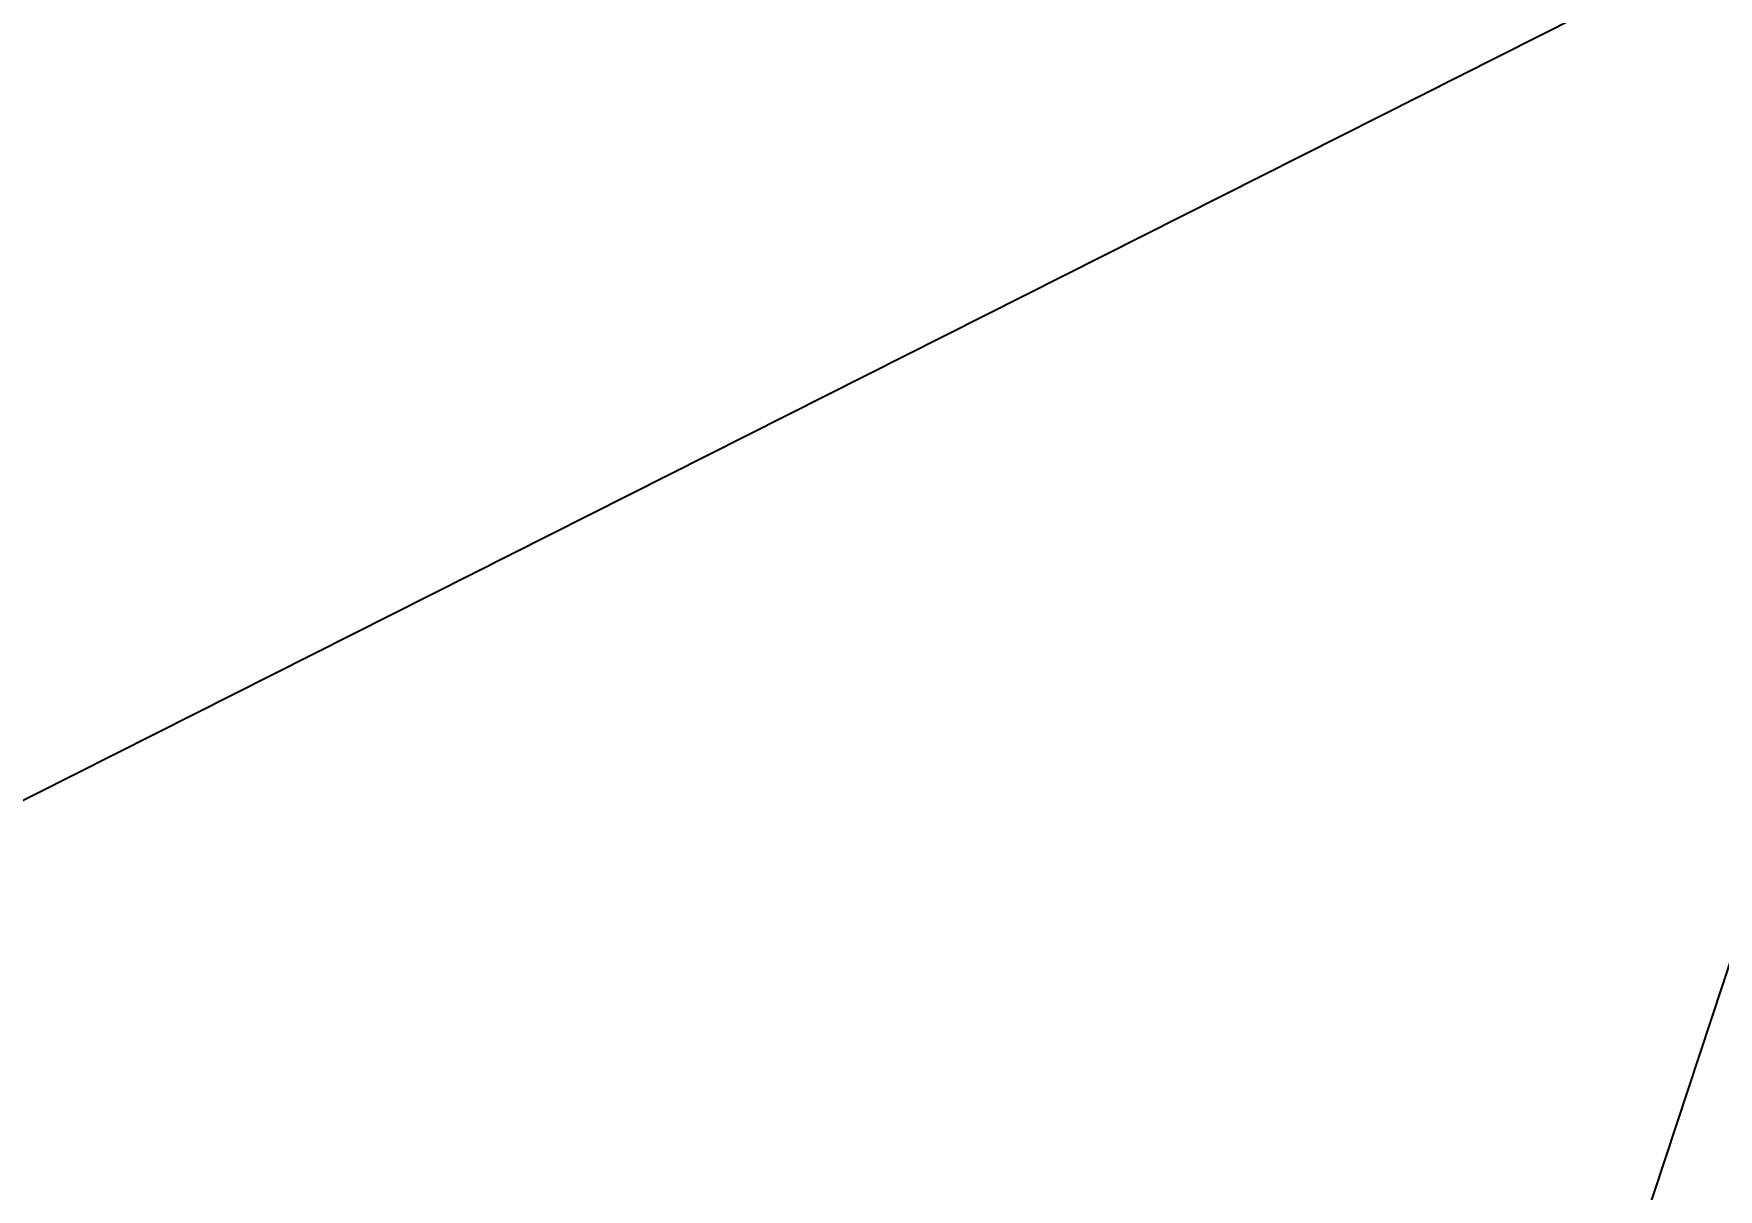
# Model space of a CAD drawing. Header units: metres. Extents: x 2682525 to 2683550, y 1250555 to 1251328.
# Drawn here: x 2683123.48 to 2683131.04, y 1250892.77 to 1250897.96 of the extents above; entities that cross this region are included whole.
import ezdxf

# ---------------------------------------------------------------- set-up
doc = ezdxf.new("R2010")
doc.units = ezdxf.units.M
doc.header["$PDMODE"] = 2
doc.header["$PDSIZE"] = -2
doc.linetypes.add('IMPORT-_25_VW-01 Strichlinie kurz _2_', pattern=[21.165312, 10.580624, -10.584688])
doc.linetypes.add('Verdeckt 0_75', pattern=[1.5, 0.75, -0.75])
for name, color, linetype, lineweight, true_color in [('2458 A U1_dwg-1', 9, 'Continuous', 18, 0x808080), ('_25_000 Linien-Strichlinie kurz 0_10', 9, 'IMPORT-_25_VW-01 Strichlinie kurz _2_', 18, 0x808080), ('_25_200 Materialien-Beton', 9, 'Continuous', 18, 0x808080), ('_25_200 Materialien-Fertigbeton', 9, 'Continuous', 18, 0x808080), ('_25_300 Bauteile 3D-Raum-NGF Nettogeschossfläche', 9, 'Continuous', 18, 0x808080), ('_25_300 Bauteile 3D-Stuetze', 9, 'Continuous', 18, 0x808080), ('_25_300 Bauteile 3D-Wand Innen', 9, 'Continuous', 18, 0x808080), ('_25_600 Situation-Baulinie', 9, 'Continuous', 18, 0x808080), ('_25_700 Aemter-Feuerpolizei-Fluchtweg', 9, 'IMPORT-_25_VW-01 Strichlinie kurz _2_', 18, 0x808080), ('_25_Keine', 9, 'Continuous', 18, 0x808080), ('A-DETL-____-MBND-1', 7, 'Continuous', 18, 0xbf6000), ('Bemassung', 9, 'Continuous', 18, 0x808080)]:
    doc.layers.add(name, color=color, linetype=linetype, lineweight=lineweight, true_color=true_color)
for name, color, linetype, lineweight in [('A-____-____-DIMS', 7, 'Continuous', 9), ('A-DETL-____-MBND', 7, 'Verdeckt 0_75', 18), ('A-DETL-____-MBND-2', 7, 'Verdeckt 0_75', 25), ('Bemassung-1', 7, 'Continuous', 18), ('G-____-____-TEXT', 7, 'Continuous', 9), ('P-PIPE-____-IDEN', 7, 'Continuous', 9)]:
    doc.layers.add(name, color=color, linetype=linetype, lineweight=lineweight)
doc.styles.add('Arial_29', font='arial.ttf', dxfattribs={"width": 0.9, "height": 124.9999999999999})
doc.styles.add('Arial_3', font='arial.ttf', dxfattribs={"height": 125})
doc.styles.add('Arial_31', font='arial.ttf', dxfattribs={"width": 0.9, "height": 200})
doc.styles.add('ISOCP_2', font='isocp___.ttf', dxfattribs={"height": 125.8608217592593})
doc.dimstyles.new('2_0_mm_-_Arial', dxfattribs={"dimscale": 304.8, "dimtxt": 204.051879991394, "dimasz": 0.2460629921259842, "dimexe": 0.3280839895013123, "dimexo": 0.3280840109072179, "dimgap": 0.08202099737532807, "dimtad": 1, "dimdec": 1, "dimlfac": 0.001, "dimrnd": 0.09999999999999999, "dimzin": 0, "dimdsep": 46, "dimtxsty": 'Arial_31', "dimblk1": 'OBLIQUE', "dimblk2": 'OBLIQUE', "dimsah": 1, "dimcen": 0.09, "dimdle": 0.3280839895013123, "dimazin": 0, "dimtfac": 1, "dimtdec": 4, "dimtix": 1, "dimtmove": 0, "dimatfit": 3, "dimfxl": 1, "dimtvp": 1, "dimtfill": 1, "dimtolj": 1, "dimtzin": 0, "dimarcsym": 2})
doc.dimstyles.new('2_0_mm_-_Arial_1', dxfattribs={"dimscale": 304.8, "dimtxt": 204.051879991394, "dimasz": 0.2460629921259842, "dimexe": 0.3280839895013123, "dimexo": 0.3280840109072179, "dimgap": 0.08202099737532807, "dimtad": 1, "dimdec": 1, "dimlfac": 0.001, "dimrnd": 0.09999999999999999, "dimzin": 0, "dimdsep": 46, "dimtxsty": 'Arial_31', "dimblk1": 'OBLIQUE', "dimblk2": 'OBLIQUE', "dimsah": 1, "dimcen": 0.09, "dimdle": 0.3280839895013123, "dimazin": 0, "dimtfac": 1, "dimtdec": 4, "dimtix": 1, "dimtmove": 2, "dimatfit": 3, "dimfxl": 1, "dimtvp": 1, "dimtfill": 1, "dimtolj": 1, "dimtzin": 0, "dimarcsym": 2})
pattern_1 = [(270, (-34039.015, -24222.675), (50, 3.061616997868383e-15), []), (0, (-34039.015, -24222.675), (0, -50), [])]

# ---------------------------------------------------------------- blocks, each defined once
blk = doc.blocks.new('2458 A U1_dwg_VW_SLASH-9045169-U01 Bodenplatte')
at = {"layer": 'Bemassung'}
for p, q in [((-36814.51361505466, -22641.89040898458), (-36926.76681656803, -22754.14361049794)), ((-36770.64021581137, -22698.01700974126), (-36982.88142674884, -22698.01700974126))]:
    blk.add_line(p, q, dxfattribs=at)
blk = doc.blocks.new('2458 A U1_dwg_VW_SLASH-9045171-U01 Bodenplatte')
at = {"layer": 'Bemassung'}
for p, q in [((-34207.88836646005, -22641.89040899321), (-34320.14156797342, -22754.14361050657)), ((-34164.01496721675, -22698.01700974989), (-34376.25617815423, -22698.01700974989))]:
    blk.add_line(p, q, dxfattribs=at)
blk = doc.blocks.new('2458 A U1_dwg_VW_SLASH-9045172-U01 Bodenplatte')
at = {"layer": 'Bemassung'}
for p, q in [((-36926.76681656803, -22754.14361050657), (-36814.51361505466, -22641.89040899321)), ((-36970.64021581133, -22698.01700974989), (-36758.39900487385, -22698.01700974989))]:
    blk.add_line(p, q, dxfattribs=at)
blk = doc.blocks.new('2458 A U1_dwg_VW_SLASH-9045173-U01 Bodenplatte')
at = {"layer": 'Bemassung'}
for p, q in [((-34205.14156797344, -22754.1436105152), (-34092.88836646007, -22641.89040900184)), ((-34249.01496721674, -22698.01700975852), (-34036.77375627925, -22698.01700975852))]:
    blk.add_line(p, q, dxfattribs=at)
blk = doc.blocks.new('2458 A U1_dwg_VW_SLASH-9045174-U01 Bodenplatte')
at = {"layer": 'Bemassung'}
for p, q in [((-34207.88836646005, -22641.89040900184), (-34320.14156797342, -22754.1436105152)), ((-34164.01496721675, -22698.01700975852), (-34376.25617815423, -22698.01700975852))]:
    blk.add_line(p, q, dxfattribs=at)
blk = doc.blocks.new('2458 A U1_dwg_VW_SLASH-9045175-U01 Bodenplatte')
at = {"layer": 'Bemassung'}
for p, q in [((-33985.14156797343, -22754.14361048706), (-33872.88836646007, -22641.8904089737)), ((-34029.01496721673, -22698.01700973038), (-33816.77375627925, -22698.01700973038))]:
    blk.add_line(p, q, dxfattribs=at)
blk = doc.blocks.new('2458 A U1_dwg_VW_SLASH-9045176-U01 Bodenplatte')
at = {"layer": 'Bemassung'}
for p, q in [((-34092.88836646007, -22641.8904089737), (-34205.14156797344, -22754.14361048706)), ((-34049.01496721678, -22698.01700973038), (-34261.25617815425, -22698.01700973038))]:
    blk.add_line(p, q, dxfattribs=at)
blk = doc.blocks.new('2458 A U1_dwg_VW_SLASH-9045177-U01 Bodenplatte')
at = {"layer": 'Bemassung'}
for p, q in [((-33870.14156797341, -22754.14361048705), (-33757.88836646004, -22641.89040897369)), ((-33914.0149672167, -22698.01700973037), (-33701.77375627922, -22698.01700973037))]:
    blk.add_line(p, q, dxfattribs=at)
blk = doc.blocks.new('2458 A U1_dwg_VW_SLASH-9045178-U01 Bodenplatte')
at = {"layer": 'Bemassung'}
for p, q in [((-33872.88836646007, -22641.89040897369), (-33985.14156797343, -22754.14361048705)), ((-33829.01496721677, -22698.01700973037), (-34041.25617815425, -22698.01700973037))]:
    blk.add_line(p, q, dxfattribs=at)
blk = doc.blocks.new('2458 A U1_dwg_VW_SLASH-9045179-U01 Bodenplatte')
at = {"layer": 'Bemassung'}
for p, q in [((-31257.88836646005, -22641.89040897406), (-31370.14156797341, -22754.14361048742)), ((-31214.01496721675, -22698.01700973074), (-31426.25617815423, -22698.01700973074))]:
    blk.add_line(p, q, dxfattribs=at)
blk = doc.blocks.new('2458 A U1_dwg_VW_SLASH-9045180-U01 Bodenplatte')
at = {"layer": 'Bemassung'}
for p, q in [((-33870.14156797341, -22754.14361048742), (-33757.88836646004, -22641.89040897406)), ((-33914.0149672167, -22698.01700973074), (-33701.77375627922, -22698.01700973074))]:
    blk.add_line(p, q, dxfattribs=at)
blk = doc.blocks.new('2458 A U1_dwg_VW_SLASH-9045182-U01 Bodenplatte')
at = {"layer": 'Bemassung'}
for p, q in [((-31370.14156797341, -22754.1436104957), (-31257.88836646005, -22641.89040898233)), ((-31414.01496721671, -22698.01700973902), (-31201.77375627922, -22698.01700973902))]:
    blk.add_line(p, q, dxfattribs=at)
blk = doc.blocks.new('2458 A U1_dwg_VW_SLASH-9045397-U01 Bodenplatte')
at = {"layer": 'Bemassung'}
for p, q in [((-34092.88836646003, -22141.89040898901), (-34205.1415679734, -22254.14361050237)), ((-34049.01496721673, -22198.01700974569), (-34261.25617815421, -22198.01700974569))]:
    blk.add_line(p, q, dxfattribs=at)
blk = doc.blocks.new('2458 A U1_dwg_VW_SLASH-9045399-U01 Bodenplatte')
at = {"layer": 'Bemassung'}
for p, q in [((-33985.1415679734, -22254.14361048764), (-33872.88836646003, -22141.89040897428)), ((-34029.0149672167, -22198.01700973097), (-33816.77375627922, -22198.01700973097))]:
    blk.add_line(p, q, dxfattribs=at)
blk = doc.blocks.new('2458 A U1_dwg_VW_SLASH-9045400-U01 Bodenplatte')
at = {"layer": 'Bemassung'}
for p, q in [((-34092.88836646003, -22141.89040897428), (-34205.1415679734, -22254.14361048764)), ((-34049.01496721673, -22198.01700973097), (-34261.25617815421, -22198.01700973097))]:
    blk.add_line(p, q, dxfattribs=at)
blk = doc.blocks.new('2458 A U1_dwg_VW_SLASH-9045402-U01 Bodenplatte')
at = {"layer": 'Bemassung'}
for p, q in [((-33985.1415679734, -22254.14361048764), (-33872.88836646003, -22141.89040897428)), ((-34029.0149672167, -22198.01700973097), (-33816.77375627922, -22198.01700973097))]:
    blk.add_line(p, q, dxfattribs=at)
blk = doc.blocks.new('2458 A U1_dwg_VW_SLASH-9045413-U01 Bodenplatte')
at = {"layer": 'Bemassung'}
for p, q in [((-33378.05831243927, -24107.67519800763), (-33378.05831243927, -23895.43398707014)), ((-33321.93171168258, -24063.80179876433), (-33434.18491319595, -23951.54859725097))]:
    blk.add_line(p, q, dxfattribs=at)
blk = doc.blocks.new('2458 A U1_dwg_VW_SLASH-9045415-U01 Bodenplatte')
at = {"layer": 'Bemassung'}
for p, q in [((-33378.05831243927, -24537.67519800752), (-33378.05831243927, -24325.43398707005)), ((-33321.93171168258, -24493.80179876423), (-33434.18491319595, -24381.54859725086))]:
    blk.add_line(p, q, dxfattribs=at)
blk = doc.blocks.new('2458 A U1_dwg_VW_SLASH-9045416-U01 Bodenplatte')
at = {"layer": 'Bemassung'}
for p, q in [((-33434.18491319595, -23951.54859725097), (-33321.93171168258, -24063.80179876433)), ((-33378.05831243927, -23907.67519800766), (-33378.05831243927, -24119.91640894515))]:
    blk.add_line(p, q, dxfattribs=at)
blk = doc.blocks.new('2458 A U1_dwg_VW_SLASH-9045417-U01 Bodenplatte')
at = {"layer": 'Bemassung'}
for p, q in [((-33378.05831243927, -25207.67519800751), (-33378.05831243927, -24995.43398707003)), ((-33321.93171168258, -25163.80179876421), (-33434.18491319595, -25051.54859725085))]:
    blk.add_line(p, q, dxfattribs=at)
blk = doc.blocks.new('2458 A U1_dwg_VW_SLASH-9045418-U01 Bodenplatte')
at = {"layer": 'Bemassung'}
for p, q in [((-33378.05831243927, -24337.67519800756), (-33378.05831243927, -24549.91640894505)), ((-33434.18491319595, -24381.54859725086), (-33321.93171168258, -24493.80179876423))]:
    blk.add_line(p, q, dxfattribs=at)
blk = doc.blocks.new('2458 A U1_dwg_VW_SLASH-9045420-U01 Bodenplatte')
at = {"layer": 'Bemassung'}
for p, q in [((-33378.05831243927, -25007.67519800755), (-33378.05831243927, -25219.91640894503)), ((-33434.18491319595, -25051.54859725085), (-33321.93171168258, -25163.80179876421))]:
    blk.add_line(p, q, dxfattribs=at)
blk = doc.blocks.new('2458 A U1_dwg_VW_SLASH-9045455-U01 Bodenplatte')
at = {"layer": 'Bemassung'}
for p, q in [((-33939.01496721677, -21698.01700976889), (-34151.25617815425, -21698.01700976889)), ((-33982.88836646007, -21641.89040901222), (-34095.14156797343, -21754.14361052558))]:
    blk.add_line(p, q, dxfattribs=at)
blk = doc.blocks.new('2458 A U1_dwg_VW_SLASH-9045458-U01 Bodenplatte')
at = {"layer": 'Bemassung'}
for p, q in [((-34139.01496721672, -21698.01700973098), (-33926.77375627925, -21698.01700973098)), ((-34095.14156797343, -21754.14361048766), (-33982.88836646007, -21641.8904089743))]:
    blk.add_line(p, q, dxfattribs=at)
blk = doc.blocks.new('2458 A U1_dwg-9041719-U01 Bodenplatte')
at = {"layer": '_25_200 Materialien-Beton'}
h = blk.add_hatch(dxfattribs=at)
h.set_pattern_fill('FP_1', color=256, style=0, pattern_type=2)
h.set_pattern_definition([(18.233, (0, 0), (18.77292067800844, -56.98752011815572), []), (288.233, (0, 0), (63.31313485127099, 20.85671487326738), [])])
h.paths.add_polyline_path([(-28728.35925963511, -19947.67519884991), (-28728.00000003564, -19947.31593937318), (-28728.35925963511, -19697.67519897264), (-39998.30878082777, -19697.67519884991), (-39998.30878082777, -19947.67519884991), (-29973.52900646859, -19947.67519884991)])
h.paths.add_polyline_path([(-41548.99588439449, -19947.67519884991), (-40123.30878082779, -19947.67519884991), (-40123.30878082779, -19697.67519884991), (-48351.41820665873, -19697.67519884991), (-48351.41820665873, -19947.67519878158), (-41710.48643147866, -19947.67519884991)])
at = {"layer": '_25_200 Materialien-Fertigbeton'}
h = blk.add_hatch(dxfattribs=at)
h.set_pattern_fill('FP_25', color=256, style=0, pattern_type=2)
h.set_pattern_definition(pattern_1)
h.paths.add_polyline_path([(-34039.01496721676, -24437.67519800754), (-34010.54487225549, -24433.92703889934), (-33984.01496721676, -24422.93799242383), (-33961.23322128625, -24405.45694393806), (-33943.75217280049, -24382.67519800754), (-33932.76312632497, -24356.14529296882), (-33929.01496721677, -24327.67519800754), (-33929.01496721677, -24117.67519800754), (-33932.76312632497, -24089.20510304626), (-33943.75217280049, -24062.67519800754), (-33961.23322128625, -24039.89345207702), (-33984.01496721676, -24022.41240359125), (-34010.54487225549, -24011.42335711574), (-34039.01496721676, -24007.67519800754), (-34067.48506217805, -24011.42335711574), (-34094.01496721677, -24022.41240359125), (-34116.7967131473, -24039.89345207702), (-34134.27776163306, -24062.67519800754), (-34145.26680810857, -24089.20510304626), (-34149.01496721678, -24117.67519800754), (-34149.01496721678, -24327.67519800754), (-34145.26680810857, -24356.14529296882), (-34134.27776163306, -24382.67519800754), (-34116.7967131473, -24405.45694393806), (-34094.01496721677, -24422.93799242383), (-34067.48506217805, -24433.92703889934)])
h = blk.add_hatch(dxfattribs=at)
h.set_pattern_fill('FP_25', color=256, style=0, pattern_type=2)
h.set_pattern_definition(pattern_1)
h.paths.add_polyline_path([(-34039.01496721678, -24437.67519800766), (-34010.54487225551, -24433.92703889945), (-33984.01496721678, -24422.93799242394), (-33961.23322128626, -24405.45694393818), (-33943.7521728005, -24382.67519800766), (-33932.76312632499, -24356.14529296893), (-33929.01496721679, -24327.67519800766), (-33929.01496721679, -24117.67519800766), (-33932.76312632499, -24089.20510304638), (-33943.7521728005, -24062.67519800766), (-33961.23322128626, -24039.89345207713), (-33984.01496721678, -24022.41240359137), (-34010.54487225551, -24011.42335711585), (-34039.01496721678, -24007.67519800766), (-34067.48506217805, -24011.42335711585), (-34094.0149672168, -24022.41240359137), (-34116.79671314731, -24039.89345207713), (-34134.27776163308, -24062.67519800766), (-34145.26680810859, -24089.20510304638), (-34149.01496721679, -24117.67519800766), (-34149.01496721679, -24327.67519800766), (-34145.26680810859, -24356.14529296893), (-34134.27776163308, -24382.67519800766), (-34116.79671314731, -24405.45694393818), (-34094.0149672168, -24422.93799242394), (-34067.48506217805, -24433.92703889945)])
at = {"layer": '_25_000 Linien-Strichlinie kurz 0_10', "flags": 128}
blk.add_lwpolyline([(-39998.30878082777, -19596.40472418683), (-28478.35925963512, -19596.40472418683), (-28478.35925963512, -18887.67519884986), (-39998.30878082777, -18887.67519884986)], dxfattribs=at)
blk.add_lwpolyline([(-31014.01496727081, -27750.76040786203), (-31014.01496727081, -25250.76040786202), (-26014.01496727081, -25250.76040786202), (-26014.01496727081, -27750.76040786202)], close=True, dxfattribs=at)
at = {"layer": '_25_200 Materialien-Beton'}
for p, q in [((-39998.30878082772, -19697.67519884989), (-28728.00000003561, -19697.67519884989)), ((-28728.00000003564, -19947.67519884991), (-39998.30878082777, -19947.67519884991))]:
    blk.add_line(p, q, dxfattribs=at)
at = {"layer": '_25_200 Materialien-Fertigbeton'}
for p, q in [((-34149.01496721672, -24117.67519800752), (-34149.01496721672, -24327.67519800752)), ((-34149.01496721675, -24117.67519800763), (-34149.01496721675, -24327.67519800763)), ((-33929.01496721672, -24327.67519800752), (-33929.01496721672, -24117.67519800752)), ((-33929.01496721675, -24327.67519800763), (-33929.01496721675, -24117.67519800763))]:
    blk.add_line(p, q, dxfattribs=at)
for centre, radius, start, end in [((-34039.01496721673, -24117.67519800752), 110, 90, 180), ((-34039.01496721675, -24117.67519800763), 110, 90, 180), ((-34039.01496721673, -24117.67519800752), 110.0000000000073, 0, 90), ((-34039.01496721675, -24117.67519800763), 110.0000000000073, 0, 90), ((-34039.01496721673, -24327.67519800752), 109.9999999999927, 180, 269.9999999999996), ((-34039.01496721675, -24327.67519800763), 109.9999999999927, 180, 269.9999999999996), ((-34039.01496721673, -24327.67519800752), 110.0000000000073, 269.9999999999996, 0), ((-34039.01496721675, -24327.67519800763), 110, 269.9999999999996, 0)]:
    blk.add_arc(centre, radius, start, end, dxfattribs=at)
at = {"layer": '_25_300 Bauteile 3D-Raum-NGF Nettogeschossfläche'}
blk.add_line((-27128.53400000003, -19947.67519898536), (-39998.30878082777, -19947.67519898536), dxfattribs=at)
at = {"layer": '_25_300 Bauteile 3D-Stuetze'}
for p, q in [((-34039.01496721673, -23957.67519800752), (-34039.01496721673, -24487.67519800752)), ((-34304.01496721673, -24222.67519800752), (-33774.01496721673, -24222.67519800752))]:
    blk.add_line(p, q, dxfattribs=at)
at = {"layer": '_25_300 Bauteile 3D-Wand Innen'}
for p, q in [((-39998.30878082772, -19697.67519884989), (-28728.00000003561, -19697.67519884989)), ((-28728.00000003564, -19947.67519884991), (-39998.30878082777, -19947.67519884991))]:
    blk.add_line(p, q, dxfattribs=at)
at = {"layer": '_25_600 Situation-Baulinie', "flags": 128}
blk.add_lwpolyline([(-39998.30878082777, -19697.6751988499), (-28728.35925969961, -19697.6751988499), (-28728.35925969961, -15650.46579640768), (-31328.35925987479, -15650.46579640768), (-31328.35925987479, -7749.77864224621), (-18478.89012047552, -7749.77864224621), (-18478.89012047552, -6190.465796475198), (-8478.890120348786, -6190.465796475198), (-8478.890120348786, -13050.46579667138), (-9678.89012010524, -13050.46579667138), (-9678.89012010524, -26600.46579642589), (-8478.890120445896, -26600.46579642589), (-8478.890120445896, -33460.46579628942), (-18304.10905391994, -33460.46579628942), (-18304.10905391994, -36217.6290792397), (-118724.2550663652, -36217.6290792397), (-118724.2550663652, -27248.61881228595), (-117524.2550665293, -27248.61881228595), (-117524.2550665293, -21873.83377174422)], dxfattribs=at)
at = {"layer": '_25_700 Aemter-Feuerpolizei-Fluchtweg', "flags": 128}
blk.add_lwpolyline([(-21528.54717025748, -24641.36052468955), (-25930.9158571976, -24641.36052468955), (-40043.68135929359, -21247.76708494489)], dxfattribs=at)
at = {"layer": '_25_Keine'}
for p, q in [((-36870.64021581139, -21122.76708494489), (-36870.64021581139, -20107.67519800755)), ((-33814.01496721676, -21122.76708494489), (-33814.01496721676, -20107.67519800754)), ((-34039.01496721675, -23957.67519800763), (-34039.01496721675, -24487.67519800763)), ((-34304.01496721675, -24222.67519800763), (-33774.01496721675, -24222.67519800763))]:
    blk.add_line(p, q, dxfattribs=at)
at = {"layer": '_25_Keine', "flags": 128}
for points in [[(-39480.64021581142, -20107.67519800756), (-36870.64021581139, -20107.67519800756), (-36870.64021581139, -21122.76708494489)], [(-36870.64021581139, -20107.67519800755), (-34264.01496721676, -20107.67519800755), (-34264.01496721676, -21122.76708494489)], [(-36870.64021581139, -21247.76708494488), (-36870.64021581139, -25107.67519800756), (-39480.64021581142, -25107.67519800756), (-39480.64021581142, -21247.75447773806)], [(-34264.01496721676, -21247.76708494488), (-34264.01496721676, -25107.67519800755), (-36870.64021581139, -25107.67519800755), (-36870.64021581139, -21247.76708494488)], [(-31314.01496721676, -21247.76708494488), (-31314.01496721676, -25107.67519800755), (-33814.01496721676, -25107.67519800755), (-33814.01496721676, -21247.76708494488)], [(-28814.01496721676, -21247.76708494488), (-28814.01496721676, -25107.67519800755), (-31314.01496721676, -25107.67519800755), (-31314.01496721676, -21247.76708494488)]]:
    blk.add_lwpolyline(points, dxfattribs=at)
at = {"layer": 'Bemassung'}
for p, q in [((-33378.0583124393, -23895.43398707017), (-33378.0583124393, -21247.76708494488)), ((-34151.25617815425, -21698.01700976889), (-39593.39900487392, -21698.01700976889)), ((-27263.94218735508, -21698.01700973098), (-33926.77375627925, -21698.01700973098)), ((-33929.01496721672, -22198.01700973097), (-34149.01496721671, -22198.01700973097)), ((-34261.25617815425, -22698.01700973038), (-34373.49738909175, -22698.01700973038)), ((-34041.25617815425, -22698.01700973037), (-34153.49738909175, -22698.01700973037)), ((-34036.77375627925, -22698.01700975852), (-33924.53254534175, -22698.01700975852)), ((-33816.77375627925, -22698.01700973038), (-33704.53254534175, -22698.01700973038)), ((-28926.25617815422, -22698.01700973902), (-31201.77375627922, -22698.01700973902)), ((-33378.05831243927, -24325.43398707005), (-33378.05831243927, -24119.91640894515)), ((-33378.05831243927, -24995.43398707003), (-33378.05831243927, -24549.91640894505)), ((-33378.05831243927, -30745.43398707008), (-33378.05831243927, -25219.91640894503))]:
    blk.add_line(p, q, dxfattribs=at)
at = {"layer": 'Bemassung', "flags": 128}
for points in [[(-32878.05831243978, -21122.76708494489), (-32878.05831243978, -20059.91640978739), (-32878.05831243978, -20172.15762072489)], [(-33378.0583124393, -21122.76708494489), (-33378.0583124393, -20219.91640894504), (-33378.0583124393, -20332.15761988255)], [(-32878.05831243978, -27658.16971781895), (-32878.05831243978, -27770.41092875645), (-32878.05831243978, -21247.76708494488)], [(-34373.49738909172, -22198.01700973097), (-34261.25617815421, -22198.01700973097), (-39483.39900487391, -22198.01700973097), (-39371.15779393641, -22198.01700973097)], [(-26126.25617815421, -22198.01700973097), (-33816.77375627922, -22198.01700973097), (-33704.53254534171, -22198.01700973097)], [(-36982.88142674884, -22698.01700974126), (-39368.39900487388, -22698.01700974126), (-39256.15779393637, -22698.01700974126)], [(-34488.49738909174, -22698.01700975852), (-34376.25617815423, -22698.01700975852), (-36758.39900487385, -22698.01700975852)], [(-33814.01496721672, -22698.01700973037), (-33929.01496721675, -22698.01700973037), (-34149.01496721675, -22698.01700973037), (-34264.01496721673, -22698.01700973037)], [(-31426.25617815423, -22698.01700973074), (-33701.77375627922, -22698.01700973074), (-33589.53254534172, -22698.01700973074)]]:
    blk.add_lwpolyline(points, dxfattribs=at)
for points in [[(-34039.01496721675, -21598.017009731), (-34039.01496721675, -24219.67519800763)], [(-34149.01496721671, -22098.01700973099), (-34149.01496721671, -24219.67519800752)], [(-33929.01496721672, -22098.01700973099), (-33929.01496721672, -24219.67519800752)], [(-36870.64021581134, -22598.01700974991), (-36870.64021581134, -25104.6751980075)], [(-34264.01496721673, -22598.01700975854), (-34264.01496721673, -25104.6751980075)], [(-34149.01496721675, -22598.0170097304), (-34149.01496721675, -24719.67519800763)], [(-33929.01496721675, -22598.01700973039), (-33929.01496721675, -24719.67519800762)], [(-33814.01496721672, -22598.01700973076), (-33814.01496721672, -25104.67519800751)], [(-31314.01496721672, -22598.01700973904), (-31314.01496721672, -25104.67519800752)], [(-33278.05831243928, -24007.67519800764), (-34036.01496721677, -24007.67519800764)], [(-33278.05831243928, -24437.67519800755), (-34036.01496721673, -24437.67519800755)], [(-33278.05831243928, -25107.67519800754), (-33811.01496721673, -25107.67519800754)]]:
    blk.add_lwpolyline(points, close=True, dxfattribs=at)
for name in ['2458 A U1_dwg_VW_SLASH-9045455-U01 Bodenplatte', '2458 A U1_dwg_VW_SLASH-9045458-U01 Bodenplatte', '2458 A U1_dwg_VW_SLASH-9045397-U01 Bodenplatte', '2458 A U1_dwg_VW_SLASH-9045400-U01 Bodenplatte', '2458 A U1_dwg_VW_SLASH-9045399-U01 Bodenplatte', '2458 A U1_dwg_VW_SLASH-9045402-U01 Bodenplatte', '2458 A U1_dwg_VW_SLASH-9045169-U01 Bodenplatte', '2458 A U1_dwg_VW_SLASH-9045172-U01 Bodenplatte', '2458 A U1_dwg_VW_SLASH-9045171-U01 Bodenplatte', '2458 A U1_dwg_VW_SLASH-9045174-U01 Bodenplatte', '2458 A U1_dwg_VW_SLASH-9045176-U01 Bodenplatte', '2458 A U1_dwg_VW_SLASH-9045173-U01 Bodenplatte', '2458 A U1_dwg_VW_SLASH-9045178-U01 Bodenplatte', '2458 A U1_dwg_VW_SLASH-9045175-U01 Bodenplatte', '2458 A U1_dwg_VW_SLASH-9045177-U01 Bodenplatte', '2458 A U1_dwg_VW_SLASH-9045180-U01 Bodenplatte', '2458 A U1_dwg_VW_SLASH-9045179-U01 Bodenplatte', '2458 A U1_dwg_VW_SLASH-9045182-U01 Bodenplatte', '2458 A U1_dwg_VW_SLASH-9045413-U01 Bodenplatte', '2458 A U1_dwg_VW_SLASH-9045416-U01 Bodenplatte', '2458 A U1_dwg_VW_SLASH-9045415-U01 Bodenplatte', '2458 A U1_dwg_VW_SLASH-9045418-U01 Bodenplatte', '2458 A U1_dwg_VW_SLASH-9045417-U01 Bodenplatte', '2458 A U1_dwg_VW_SLASH-9045420-U01 Bodenplatte']:
    blk.add_blockref(name, (0, 0))
at = {"layer": '_25_700 Aemter-Feuerpolizei-Fluchtweg', "insert": (-31063.81342917918, -23277.24034323212), "char_height": 125.8608217592593, "width": 1945.531914893617, "attachment_point": 1, "rotation": 346.47920343673155, "line_spacing_factor": 1.478621465017729, "style": 'ISOCP_2'}
blk.add_mtext(' Fluchtweg L=27.7m', dxfattribs=at)
at = {"layer": 'Bemassung-1', "char_height": 125.8608217592593, "line_spacing_factor": 1.478621465017729, "style": 'ISOCP_2'}
for s, insert, width, attachment_point in [('7', (-36740.6617604247, -21426.19556412401), 118.4236817761332, 1), ('5.66', (-37112.38499062149, -21572.73352088657), 406.0240518038852, 1), ('7', (-36725.03475521963, -21926.1955641008), 118.4236817761332, 1), ('5.44', (-37128.01199582652, -22072.73352086336), 439.8593894542091, 1), ('7.91', (-30196.11160585529, -22071.66035558808), 372.1887141535614, 1), ('22', (-34039.01496721671, -22092.05689902384), 236.8473635522664, 2), ('7', (-35435.66176042466, -22426.195564105), 118.4236817761332, 1), ('5', (-34384.19352221776, -22409.46589383789), 118.4236817761332, 1), ('5', (-33644.8286422021, -22409.46589380973), 118.4236817761332, 1), ('2.60', (-35807.38499062145, -22572.73352086756), 406.0240518038852, 1), ('11', (-34539.13361637849, -22556.00385060045), 169.1766882516189, 1), ('22', (-34021.90092641817, -22554.35042512096), 236.8473635522664, 2), ('11', (-33799.76873636284, -22556.0038505723), 169.1766882516189, 1), ('2.50', (-32564.01496721672, -22590.98373376305), 406.0240518038852, 2), ('2.50', (-30064.01496721672, -22590.98373377133), 406.0240518038852, 2)]:
    blk.add_mtext(s, dxfattribs=dict(at, insert=insert, width=width, attachment_point=attachment_point))
at = {"layer": 'Bemassung-1', "char_height": 125.8608217592593, "rotation": 90, "line_spacing_factor": 1.478621465017729, "style": 'ISOCP_2'}
for s, insert, width, attachment_point in [('5', (-33150.95292334475, -23783.4978381825), 118.4236817761332, 1), ('7.93', (-33004.41496658218, -24155.22106837928), 406.0240518038852, 1), ('43', (-33485.09158840695, -24222.67519800758), 253.7650323774283, 2), ('67', (-33485.09158840695, -24772.67519800752), 236.8473635522664, 2)]:
    blk.add_mtext(s, dxfattribs=dict(at, insert=insert, width=width, attachment_point=attachment_point))
blk = doc.blocks.new('_Oblique')
at = {"color": 0, "linetype": 'ByBlock', "lineweight": -2}
blk.add_line((-0.5, -0.5), (0.5, 0.5), dxfattribs=at)
blk = doc.blocks.new('*D1807')
at = {"layer": 'A-____-____-DIMS', "color": 0, "lineweight": -2, "transparency": 16777216}
for p, q in [((2683068.897622096, 1250867.009540824), (2683135.861756529, 1250900.785341326)), ((2683053.688199543, 1250859.338114525), (2683068.897622096, 1250867.009540824)), ((2683053.688199543, 1250859.338114525), (2682986.72406511, 1250825.562314023)), ((2683113.74310552, 1250778.098576879), (2683113.932022766, 1250777.724028246)), ((2683098.698719751, 1250770.099947516), (2683098.722600213, 1250770.052601948))]:
    blk.add_line(p, q, dxfattribs=at)
at = {"layer": 'A-____-____-DIMS', "color": 0, "lineweight": -2, "transparency": 16777216, "xscale": 74.99999999999999, "yscale": 74.99999999999999, "zscale": 74.99999999999999}
for p, rotation in [((2683068.897622096, 1250867.009540824), 206.7657572042305), ((2683053.688199543, 1250859.338114525), 26.76575720423048)]:
    blk.add_blockref('_Oblique', p, dxfattribs=dict(at, rotation=rotation))
at = {"layer": 'A-____-____-DIMS', "color": 0, "transparency": 16777216, "insert": (2683004.047613651, 1250976.668747653), "char_height": 200, "width": 911.641014607705, "attachment_point": 5, "rotation": 26.76575720423047, "style": 'Arial_31', "bg_fill": 3, "box_fill_scale": 1.1, "bg_fill_color": 256, "bg_fill_true_color": 13158600, "bg_fill_transparency": 0}
blk.add_mtext('\\A1;0.0', dxfattribs=at)
at = {"layer": 'Defpoints', "color": 0, "transparency": 16777216}
for p in [(2683068.708701911, 1250867.384095282), (2683068.897622096, 1250867.009540824), (2683053.664316143, 1250859.385465919)]:
    blk.add_point(p, dxfattribs=at)
blk = doc.blocks.new('*D1808')
at = {"layer": 'A-____-____-DIMS', "color": 0, "lineweight": -2, "transparency": 16777216}
for p, q in [((2683101.306229421, 1250883.356000871), (2683168.270363854, 1250917.131801374)), ((2683068.897622741, 1250867.009539544), (2683001.933488308, 1250833.233739042)), ((2683146.196746825, 1250794.355752247), (2683146.340630091, 1250794.070488293)), ((2683113.74310552, 1250778.098576879), (2683113.932023411, 1250777.724026967))]:
    blk.add_line(p, q, dxfattribs=at)
at = {"layer": 'A-____-____-DIMS', "color": 0, "transparency": 16777216, "insert": (2682617.72699169, 1250788.948338999), "char_height": 200, "width": 911.641014607705, "attachment_point": 1, "rotation": 26.76575720423047, "line_spacing_factor": 0.9417779076525878, "style": 'Arial_31', "bg_fill": 3, "box_fill_scale": 1.1, "bg_fill_color": 256, "bg_fill_true_color": 13158600, "bg_fill_transparency": 0}
blk.add_mtext('\\A1;0.0', dxfattribs=at)
at = {"layer": 'A-____-____-DIMS', "color": 0, "lineweight": -2, "transparency": 16777216}
blk.add_line((2683068.897622741, 1250867.009539544), (2683101.306229421, 1250883.356000871), dxfattribs=at)
at = {"layer": 'Defpoints', "color": 0, "transparency": 16777216}
for p in [(2683101.162343216, 1250883.641270651), (2683101.306229421, 1250883.356000871), (2683068.708701911, 1250867.384095282)]:
    blk.add_point(p, dxfattribs=at)
at = {"layer": 'A-____-____-DIMS', "color": 0, "lineweight": -2, "transparency": 16777216, "xscale": 74.99999999999999, "yscale": 74.99999999999999, "zscale": 74.99999999999999}
for p, rotation in [((2683101.306229421, 1250883.356000871), 206.7657572042305), ((2683068.897622741, 1250867.009539544), 26.76575720423048)]:
    blk.add_blockref('_Oblique', p, dxfattribs=dict(at, rotation=rotation))
blk = doc.blocks.new('*D1809')
at = {"layer": 'A-____-____-DIMS', "color": 0, "lineweight": -2, "transparency": 16777216}
for p, q in [((2683132.910514814, 1250899.296771893), (2683199.874649247, 1250933.072572396)), ((2683101.30623005, 1250883.355999624), (2683132.910514814, 1250899.296771893)), ((2683101.30623005, 1250883.355999624), (2683034.342095617, 1250849.580199121)), ((2683177.801724807, 1250810.295150137), (2683177.944915484, 1250810.011259315)), ((2683146.196746825, 1250794.355752247), (2683146.34063072, 1250794.070487046))]:
    blk.add_line(p, q, dxfattribs=at)
at = {"layer": 'A-____-____-DIMS', "color": 0, "lineweight": -2, "transparency": 16777216, "xscale": 74.99999999999999, "yscale": 74.99999999999999, "zscale": 74.99999999999999}
for p, rotation in [((2683132.910514814, 1250899.296771893), 206.7657572042305), ((2683101.30623005, 1250883.355999624), 26.76575720423048)]:
    blk.add_blockref('_Oblique', p, dxfattribs=dict(at, rotation=rotation))
at = {"layer": 'A-____-____-DIMS', "color": 0, "transparency": 16777216, "insert": (2683059.863075263, 1251004.821305737), "char_height": 200, "width": 911.641014607705, "attachment_point": 5, "rotation": 26.76575720423047, "style": 'Arial_31', "bg_fill": 3, "box_fill_scale": 1.1, "bg_fill_color": 256, "bg_fill_true_color": 13158600, "bg_fill_transparency": 0}
blk.add_mtext('\\A1;0.0', dxfattribs=at)
at = {"layer": 'Defpoints', "color": 0, "transparency": 16777216}
for p in [(2683132.767321199, 1250899.58066854), (2683132.910514814, 1250899.296771893), (2683101.162343216, 1250883.641270651)]:
    blk.add_point(p, dxfattribs=at)

msp = doc.modelspace()

# ---------------------------------------------------------------- hatches: boundary and pattern name
at = {"layer": 'A-DETL-____-MBND-1'}
for points in [[(2683121.372654101, 1250894.450735504), (2683132.029379135, 1250899.825843974), (2683132.011424981, 1250899.861440006), (2683132.010052512, 1250899.86559194), (2683132.001019572, 1250899.881538419), (2683121.343719605, 1250894.505514843), (2683121.347288167, 1250894.499544695), (2683121.35723196, 1250894.480851696), (2683121.371493471, 1250894.453021591)], [(2683121.399684754, 1250894.39436924), (2683132.057312568, 1250899.769931526), (2683132.056642302, 1250899.77197865), (2683132.05073707, 1250899.784811297), (2683132.048444653, 1250899.788044543), (2683132.029379752, 1250899.825842751), (2683121.372654101, 1250894.450735504), (2683121.397240629, 1250894.400400146), (2683121.399578521, 1250894.394693697)]]:
    msp.add_hatch(color=256, dxfattribs=at).paths.add_polyline_path(points)

# ---------------------------------------------------------------- linework, layer by layer
at = {"layer": 'A-DETL-____-MBND'}
for p, q in [((2683127.818168675, 1250897.958687827), (2683127.705203727, 1250897.901392024)), ((2683127.716512776, 1250897.879096163), (2683127.829477253, 1250897.936391728)), ((2683127.829474612, 1250897.936390389), (2683127.942446771, 1250897.993656213)), ((2683127.705203727, 1250897.901392024), (2683127.592221522, 1250897.844081471)), ((2683127.60352947, 1250897.821785051), (2683127.716513247, 1250897.879096402)), ((2683127.479195357, 1250897.786768652), (2683127.366115893, 1250897.729457978)), ((2683127.592221522, 1250897.844081471), (2683127.479195357, 1250897.786768652)), ((2683127.490499445, 1250897.764470275), (2683127.603527898, 1250897.821784254)), ((2683127.366115893, 1250897.729457978), (2683127.252984622, 1250897.672149272)), ((2683127.264279867, 1250897.649846414), (2683127.377413266, 1250897.707156198)), ((2683127.377415479, 1250897.70715732), (2683127.490497157, 1250897.764469115)), ((2683127.252984622, 1250897.672149271), (2683127.139803182, 1250897.614842294)), ((2683127.151094255, 1250897.592537324), (2683127.264277739, 1250897.649845336)), ((2683127.026573209, 1250897.557536807), (2683126.913296341, 1250897.500232571)), ((2683127.139803182, 1250897.614842294), (2683127.026573209, 1250897.557536807)), ((2683127.037860279, 1250897.535229812), (2683127.151092211, 1250897.59253629)), ((2683126.913296341, 1250897.500232571), (2683126.799974214, 1250897.442929348)), ((2683126.811253789, 1250897.420618561), (2683126.924577705, 1250897.477922689)), ((2683126.924579579, 1250897.477923637), (2683127.037858321, 1250897.535228821)), ((2683126.799974214, 1250897.442929348), (2683126.686608466, 1250897.385626897)), ((2683126.697884547, 1250897.363314345), (2683126.811251999, 1250897.420617656)), ((2683126.573200734, 1250897.328324982), (2683126.459752655, 1250897.271023362)), ((2683126.686608466, 1250897.385626897), (2683126.573200734, 1250897.328324982)), ((2683126.584473489, 1250897.306010749), (2683126.697882842, 1250897.363313483)), ((2683126.459752655, 1250897.271023362), (2683126.346265865, 1250897.213721799)), ((2683126.357532476, 1250897.191404463), (2683126.471020717, 1250897.248706759)), ((2683126.471022253, 1250897.248707535), (2683126.584471869, 1250897.30600993)), ((2683126.346265865, 1250897.213721799), (2683126.232742002, 1250897.156420054)), ((2683126.244005793, 1250897.134101294), (2683126.357531023, 1250897.19140373)), ((2683126.119182704, 1250897.099117888), (2683126.005589606, 1250897.041815062)), ((2683126.232742002, 1250897.156420054), (2683126.119182704, 1250897.099117888)), ((2683126.130443843, 1250897.07679779), (2683126.244004425, 1250897.134100604)), ((2683126.005589606, 1250897.041815062), (2683125.891964347, 1250896.984511337)), ((2683125.903220686, 1250896.962188819), (2683126.016847061, 1250897.019493106)), ((2683126.016848261, 1250897.019493711), (2683126.130442559, 1250897.076797142)), ((2683125.891964347, 1250896.984511337), (2683125.778308563, 1250896.927206475)), ((2683125.789562753, 1250896.904882873), (2683125.903219569, 1250896.962188256)), ((2683125.664623891, 1250896.869900237), (2683125.550911969, 1250896.812592383)), ((2683125.778308563, 1250896.927206475), (2683125.664623891, 1250896.869900237)), ((2683125.6758761, 1250896.847575636), (2683125.78956172, 1250896.904882353)), ((2683125.550911969, 1250896.812592383), (2683125.437174432, 1250896.755282674)), ((2683125.44842318, 1250896.732956329), (2683125.562161498, 1250896.790266431)), ((2683125.562162363, 1250896.790266867), (2683125.675875151, 1250896.847575158)), ((2683125.437174432, 1250896.755282674), (2683125.323412919, 1250896.697970873)), ((2683125.334660186, 1250896.675643782), (2683125.448422398, 1250896.732955935)), ((2683125.209629066, 1250896.640656739), (2683125.095824511, 1250896.583340034)), ((2683125.323412919, 1250896.697970873), (2683125.209629066, 1250896.640656739)), ((2683125.220875021, 1250896.618328987), (2683125.334659488, 1250896.67564343)), ((2683125.095824511, 1250896.583340034), (2683124.98200089, 1250896.526020519)), ((2683124.993244719, 1250896.503691696), (2683125.107068788, 1250896.561011437)), ((2683125.107069319, 1250896.561011704), (2683125.220874406, 1250896.618328677)), ((2683124.98200089, 1250896.526020519), (2683124.86815984, 1250896.468697954)), ((2683124.879402856, 1250896.446368723), (2683124.99324427, 1250896.50369147)), ((2683124.754302999, 1250896.411372102), (2683124.640432002, 1250896.354042724)), ((2683124.86815984, 1250896.468697954), (2683124.754302999, 1250896.411372102)), ((2683124.765545368, 1250896.389042545), (2683124.879402491, 1250896.446368539)), ((2683124.640432002, 1250896.354042724), (2683124.526548489, 1250896.296709579)), ((2683124.651673893, 1250896.331712925), (2683124.765545087, 1250896.389042404)), ((2683124.526548489, 1250896.296709579), (2683124.412654095, 1250896.239372429)), ((2683124.423895524, 1250896.217042398), (2683124.53778995, 1250896.274379564)), ((2683124.537790065, 1250896.274379622), (2683124.651673694, 1250896.331712825)), ((2683124.412654095, 1250896.239372429), (2683124.298750457, 1250896.182031036)), ((2683124.309991905, 1250896.159701015), (2683124.423895492, 1250896.217042382)), ((2683124.184839212, 1250896.12468516), (2683124.070921998, 1250896.067334562)), ((2683124.298750457, 1250896.182031036), (2683124.184839212, 1250896.12468516)), ((2683124.196080846, 1250896.102355232), (2683124.309991956, 1250896.15970104)), ((2683124.070921998, 1250896.067334562), (2683123.957000451, 1250896.009979004)), ((2683123.968242954, 1250895.987649514), (2683124.0821642, 1250896.045004921)), ((2683124.082163983, 1250896.045004811), (2683124.19608098, 1250896.1023553)), ((2683123.957000451, 1250896.009979004), (2683123.843076209, 1250895.952618246)), ((2683123.854319395, 1250895.9302891), (2683123.968243254, 1250895.987649665)), ((2683123.729150907, 1250895.895252049), (2683123.615226184, 1250895.837880175)), ((2683123.843076209, 1250895.952618246), (2683123.729150907, 1250895.895252049)), ((2683123.740394944, 1250895.872923331), (2683123.854319779, 1250895.930289293)), ((2683123.615226184, 1250895.837880175), (2683123.501303676, 1250895.780502384)), ((2683123.512549911, 1250895.758174774), (2683123.626471786, 1250895.815552246)), ((2683123.626471237, 1250895.815551969), (2683123.74039541, 1250895.872923566)), ((2683123.501303676, 1250895.780502384), (2683123.38738502, 1250895.723118437)), ((2683123.398632604, 1250895.700791507), (2683123.512550544, 1250895.758175092))]:
    msp.add_line(p, q, dxfattribs=at)
msp.add_open_spline([(2683066.009390901, 1250869.679863096), (2683066.288205003, 1250869.551325586), (2683067.039320472, 1250869.18605556), (2683068.808618498, 1250868.554809036), (2683071.657237757, 1250869.494124548), (2683074.467321273, 1250871.018365242), (2683078.195421315, 1250872.859749516), (2683083.158512379, 1250875.383371573), (2683088.800458998, 1250878.256991499), (2683094.67246607, 1250881.112386641), (2683097.951854891, 1250882.94699488), (2683100.081408632, 1250883.879558791), (2683100.187642982, 1250884.43076455), (2683100.919117485, 1250885.016465895), (2683101.844521929, 1250884.711114088), (2683103.967648854, 1250886.004076284), (2683109.204590926, 1250888.417601884), (2683115.754953569, 1250891.836530144), (2683122.446522959, 1250895.24131188), (2683126.497124689, 1250897.270196159), (2683129.520615935, 1250898.811156605), (2683132.804656584, 1250900.260438276), (2683134.067093911, 1250906.573856538), (2683135.558020153, 1250913.796773206), (2683138.657477513, 1250918.602886364), (2683139.889302063, 1250920.906158589)], degree=3, knots=[0, 0, 0, 0, 3.021816965252346, 8.2668153199768, 17.95102877688316, 30.86478291184385, 40.23480069127133, 58.74610483870741, 85.71719350426484, 102.6006594184549, 122.8063238274784, 123.1988405673681, 125.0105717409506, 127.673553189531, 131.444065486728, 133.3966811922206, 151.4499517304334, 188.9907190902837, 205.6325642785124, 225.4757952452216, 233.4027051389572, 239.3167187433414, 259.753894699282, 288.8823652494151, 314.5908583427087, 314.5908583427087, 314.5908583427087, 314.5908583427087], dxfattribs=at)
at = {"layer": 'A-DETL-____-MBND-2'}
for p, q in [((2683132.001019572, 1250899.881538419), (2683121.343391757, 1250894.505976133)), ((2683121.371538255, 1250894.450172687), (2683132.02916607, 1250899.825734973)), ((2683121.371538255, 1250894.450172687), (2683132.02916607, 1250899.825734973)), ((2683121.399684754, 1250894.39436924), (2683132.057312568, 1250899.769931526))]:
    msp.add_line(p, q, dxfattribs=at)
at = {"layer": 'P-PIPE-____-IDEN'}
msp.add_line((2683127.029980286, 1250897.304213765), (2683127.099163439, 1250897.167050755), dxfattribs=at)

# ---------------------------------------------------------------- block references
at = {"layer": '2458 A U1_dwg-1', "xscale": 0.001, "yscale": 0.001, "zscale": 0.001, "rotation": 26.76575494316579}
msp.add_blockref('2458 A U1_dwg-9041719-U01 Bodenplatte', (2683147.144467305, 1250931.177239274), dxfattribs=at)

# ---------------------------------------------------------------- texts
at = {"layer": 'P-PIPE-____-IDEN', "insert": (2683126.876505938, 1250897.01694526), "char_height": 0.1249999999999999, "width": 0.6421516874999995, "attachment_point": 1, "rotation": 26.76575494316524, "style": 'Arial_29'}
msp.add_mtext('DN 125', dxfattribs=at)

# ---------------------------------------------------------------- next in the draw order: texts
at = {"layer": 'G-____-____-TEXT', "insert": (2683126.127471118, 1250897.145326247), "char_height": 0.125, "width": 1.2706746875, "attachment_point": 1, "rotation": 26.765754943165796, "style": 'Arial_3', "bg_fill": 3, "box_fill_scale": 1.25, "bg_fill_color": 256, "bg_fill_true_color": 13158600, "bg_fill_transparency": 0}
msp.add_mtext('Gef. 2.0% -->', dxfattribs=at)

# ---------------------------------------------------------------- next in the draw order: dimensions: what is measured, and where the dimension line sits
at = {"layer": 'A-____-____-DIMS'}
dim = msp.add_linear_dim(base=(2683068.897622096, 1250867.009540824), p1=(2683053.664316142, 1250859.385465919), p2=(2683068.708701911, 1250867.384095282), angle=26.76575720423047, dimstyle='2_0_mm_-_Arial', override={"dimpost": '<>', "dimfxl": 17038.5332360565}, dxfattribs=at)
dim.commit()
dim.dimension.update_dxf_attribs({"geometry": '*D1807', "text_midpoint": (2683004.047613651, 1250976.668747653)})

# ---------------------------------------------------------------- next in the draw order: dimensions: what is measured, and where the dimension line sits
dim = msp.add_linear_dim(base=(2683101.306229421, 1250883.356000871), p1=(2683068.708701911, 1250867.384095282), p2=(2683101.162343216, 1250883.641270651), angle=26.76575720423047, dimstyle='2_0_mm_-_Arial_1', override={"dimpost": '<>', "dimfxl": 36297.85923366722}, dxfattribs=at)
dim.commit()
dim.dimension.update_dxf_attribs({"geometry": '*D1808', "text_midpoint": (2683084.754535631, 1250875.177022492), "dimtype": 160})

# ---------------------------------------------------------------- next in the draw order: dimensions: what is measured, and where the dimension line sits
dim = msp.add_linear_dim(base=(2683132.910514814, 1250899.296771893), p1=(2683101.162343216, 1250883.641270651), p2=(2683132.767321198, 1250899.58066854), angle=26.76575720423047, dimstyle='2_0_mm_-_Arial', override={"dimpost": '<>', "dimfxl": 35396.87893486193}, dxfattribs=at)
dim.commit()
dim.dimension.update_dxf_attribs({"geometry": '*D1809', "text_midpoint": (2683059.863075263, 1251004.821305737)})

doc.saveas('drawing.dxf')
